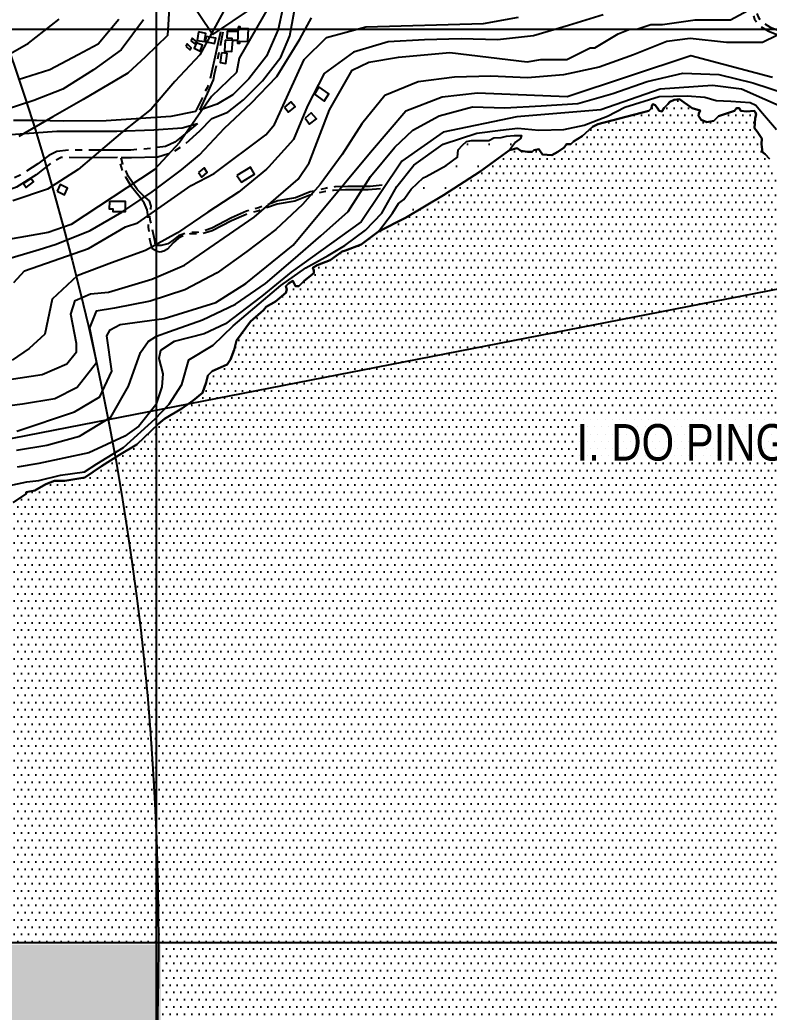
# Model space of a CAD drawing. Header units: millimetres. Extents: x 548366 to 1117317, y 7446967 to 14899125.
# Drawn here: x 557211 to 558031, y 7455339 to 7456425 of the extents above; entities that cross this region are included whole.
import ezdxf

# ---------------------------------------------------------------- set-up
doc = ezdxf.new("R2010")
doc.units = ezdxf.units.MM
doc.header["$MEASUREMENT"] = 0
doc.linetypes.add('ESTR-TERRA', pattern=[1, 0.7, -0.1, 0.1, -0.1])
for name, color, linetype in [('AUTO_ESTRADA', 224, 'Continuous'), ('CURVA_INTERMEDIÁRIA', 32, 'Continuous'), ('CURVA_MESTRA', 36, 'Continuous'), ('EDIFICAÇÃO', 7, 'Continuous'), ('HACHURA_OCEANO', 131, 'Continuous'), ('MALHA_TM', 8, 'Continuous'), ('OCEANO', 5, 'Continuous'), ('PRAIA', 7, 'Continuous'), ('RADIAIS', 222, 'Continuous'), ('RIO_PERMANENTE', 4, 'Continuous'), ('RUA_PAV_S_MEIO_FIO', 2, 'ESTR-TERRA'), ('TXT_HIDRO', 8, 'Continuous')]:
    doc.layers.add(name, color=color, linetype=linetype)
doc.styles.add('TXT_PRAIA', font='ARIALN.TTF', dxfattribs={"height": 30})
pattern_1 = [(0, (0, 0), (3.96875, 7.9375), [0, -7.9375])]

# ---------------------------------------------------------------- blocks, each defined once
blk = doc.blocks.new('escola')
for p, q in [((14, 28), (14, 78)), ((35.89, 68.04), (14, 78)), ((14, 51), (35.89, 68.04))]:
    blk.add_line(p, q)
blk.add_lwpolyline([(0, 0), (28, 0), (28, 28), (0, 28)], close=True)

msp = doc.modelspace()

# ---------------------------------------------------------------- hatches: boundary and pattern name
at = {"layer": 'HACHURA_OCEANO', "ltscale": 4}
h = msp.add_hatch(dxfattribs=at)
h.set_pattern_fill('DOTS', color=256, scale=5, style=0)
h.set_pattern_definition(pattern_1)
h.paths.add_polyline_path([(558189.9, 7456107.6), (558189.9, 7456115.2), (558230, 7456160.6), (558221, 7456168.6), (558222.9, 7456169.2), (558203.7, 7456191.1), (558205.5, 7456194), (558208.4, 7456194), (558215.9, 7456199.2), (558221.7, 7456201), (558235.6, 7456203.3), (558235.6, 7456205), (558235, 7456209.7), (558237.9, 7456211.4), (558240.8, 7456211.4), (558242.5, 7456206.2), (558242.5, 7456199.2), (558245.4, 7456195.2), (558255.9, 7456190.6), (558256.6, 7456190.8), (558267, 7456202.5), (558286.2, 7456203.7), (558351.5, 7456214.7), (558354, 7456208.4), (558354, 7456204.6), (558354, 7456200.8), (558357.8, 7456195.6), (558360.4, 7456191.8), (558365, 7456190), (558365, 7456415), (558198.8, 7456415), (558196.7, 7456409.7), (558175.2, 7456369.8), (558173.5, 7456364), (558174.1, 7456344.9), (558172.9, 7456342), (558172.5, 7456336.7), (558210, 7456315.6), (558206, 7456309.4), (558201.3, 7456317.2), (558172.3, 7456334.1), (558172.3, 7456329.8), (558172.9, 7456326.9), (558172.9, 7456318.8), (558171.7, 7456310.2), (558170.6, 7456306.1), (558170.6, 7456300.3), (558169.4, 7456297.4), (558170, 7456294.5), (558168.9, 7456289.3), (558163.6, 7456284.1), (558160.7, 7456280.7), (558160.2, 7456277.2), (558159.6, 7456267.3), (558153.8, 7456254.6), (558151.6, 7456246.5), (558155.6, 7456243.3), (558156.2, 7456239.7), (558162.6, 7456233.5), (558158.6, 7456229.6), (558152.9, 7456236.2), (558154.5, 7456237.8), (558154.3, 7456242.3), (558150.9, 7456245.1), (558148, 7456240.7), (558143, 7456240), (558137.2, 7456240), (558131.4, 7456238.9), (558123.9, 7456236.6), (558118.1, 7456233.7), (558103.6, 7456231.9), (558097.2, 7456232.5), (558092.6, 7456231.3), (558084.5, 7456226.7), (558074, 7456226.1), (558072.9, 7456227.9), (558075.8, 7456231.3), (558076.4, 7456236), (558071.1, 7456241.2), (558065.3, 7456243.5), (558053.2, 7456245.8), (558048, 7456249.3), (558044.5, 7456253.3), (558041, 7456255.6), (558038.1, 7456255.6), (558037, 7456256.2), (558033.5, 7456267.8), (558031.2, 7456273), (558026.5, 7456278.2), (558023.6, 7456280.5), (558022.5, 7456289.2), (558023.1, 7456295.6), (558017.8, 7456303.1), (558014.9, 7456306.6), (558015.5, 7456317.6), (558016.7, 7456321.6), (558016.1, 7456323.9), (558014.4, 7456325.7), (558006.3, 7456325.1), (557999.9, 7456325.7), (557998.1, 7456328.5), (557995.3, 7456328.5), (557992.9, 7456325.7), (557980.8, 7456321.6), (557975.6, 7456319.9), (557970.3, 7456314.7), (557962.8, 7456313.5), (557956.4, 7456315.8), (557953.5, 7456320.4), (557954.1, 7456322.8), (557955.3, 7456326.2), (557946.6, 7456328.5), (557932.7, 7456338.4), (557926.9, 7456337.8), (557922.3, 7456335.5), (557919.9, 7456333.2), (557915.9, 7456329.1), (557913.6, 7456325.1), (557910.7, 7456325.7), (557908.9, 7456328.5), (557906, 7456332), (557903.7, 7456333.2), (557902.6, 7456331.4), (557902, 7456328.5), (557899.1, 7456325.7), (557890.7, 7456323.5), (557865, 7456316.8), (557865, 7455915), (558365, 7455915), (558365, 7456116.9), (558362.8, 7456113), (558356.3, 7456104.1), (558353.8, 7456095.3), (558353.7, 7456078.7), (558349.2, 7456063), (558340.9, 7456045.8), (558338.3, 7456043.2), (558333.2, 7456038.2), (558329.3, 7456034.4), (558325.5, 7456030.6), (558316.5, 7456021.7), (558310.1, 7456015.4), (558299.8, 7456009.1), (558289.6, 7456004.1), (558267.8, 7455992.8), (558238.3, 7455994.2), (558203.8, 7456017.3), (558200, 7456033.8), (558198.8, 7456052.9), (558197.5, 7456065.6), (558196.3, 7456077), (558193.7, 7456085.9), (558193.7, 7456088.5)])
at = {"layer": 'HACHURA_OCEANO', "ltscale": 0.5}
h = msp.add_hatch(dxfattribs=at)
h.set_pattern_fill('DOTS', color=256, scale=5, style=0)
h.set_pattern_definition(pattern_1)
h.paths.add_polyline_path([(557865, 7456316.8), (557843.4, 7456311.2), (557837.7, 7456308.3), (557826.3, 7456297.9), (557816.8, 7456292.3), (557814, 7456289.4), (557809.3, 7456289.4), (557806.4, 7456285.6), (557799.8, 7456280.9), (557793.2, 7456277.1), (557782.7, 7456278.1), (557779, 7456283.7), (557773.3, 7456282.8), (557771.4, 7456280.9), (557766.6, 7456280.9), (557759.1, 7456281.9), (557755.3, 7456284.7), (557746.8, 7456282.8), (557714.6, 7456259.2), (557674.4, 7456233.2), (557632.8, 7456208.6), (557603.4, 7456193.5), (557584.5, 7456179.3), (557567.4, 7456172.7), (557563.6, 7456171.8), (557550.4, 7456162.3), (557536.2, 7456156.6), (557531.4, 7456153.8), (557532.4, 7456150.9), (557532.4, 7456148.1), (557522, 7456139.6), (557516.3, 7456133.9), (557512.5, 7456133.9), (557509.6, 7456139.6), (557504.9, 7456136.8), (557502.1, 7456133.9), (557503, 7456130.1), (557502.1, 7456126.3), (557490.7, 7456116.9), (557480.3, 7456111.2), (557477.4, 7456107.4), (557463.2, 7456095.1), (557448.1, 7456074.3), (557445.2, 7456063.9), (557441.4, 7456053.5), (557437.7, 7456047.8), (557421.2, 7456040.6), (557416.5, 7456035.9), (557414.6, 7456028.3), (557410.8, 7456017), (557400.4, 7456008.5), (557388.1, 7455999.9), (557369.1, 7455988.6), (557365, 7455985.1), (557365, 7455915), (557865, 7455915)])
h = msp.add_hatch(dxfattribs=at)
h.set_pattern_fill('DOTS', color=256, scale=5, style=0)
h.set_pattern_definition(pattern_1)
h.paths.add_polyline_path([(557365, 7455985.1), (557362.5, 7455982.9), (557338.8, 7455960.2), (557319.9, 7455948.9), (557300, 7455936.6), (557282, 7455924.3), (557260.2, 7455920.5), (557248.8, 7455920.5), (557239.4, 7455916.7), (557236.2, 7455915), (557365, 7455915)])
h = msp.add_hatch(dxfattribs=at)
h.set_pattern_fill('DOTS', color=256, scale=5, style=0)
h.set_pattern_definition(pattern_1)
h.paths.add_polyline_path([(557365, 7455915), (557236.2, 7455915), (557227.1, 7455910.1), (557217.6, 7455908.2), (557217.6, 7455906.3), (557203.4, 7455896.8), (557187.3, 7455889.3), (557177.8, 7455889.3), (557174, 7455889.3), (557173.1, 7455882.7), (557173.3, 7455857.5), (557173.3, 7455853.8), (557172.5, 7455847.2), (557168.1, 7455830.2), (557164.4, 7455814.8), (557162.2, 7455804.4), (557160, 7455800), (557152.6, 7455795.6), (557148.9, 7455791.2), (557144.5, 7455785.3), (557141.5, 7455785.3), (557134.9, 7455783.1), (557129, 7455780.1), (557126, 7455775), (557123.8, 7455770.5), (557120.1, 7455766.1), (557118.7, 7455759.5), (557114.2, 7455752.1), (557110.6, 7455749.9), (557105.4, 7455746.2), (557102.4, 7455741.8), (557098.8, 7455735.9), (557095.8, 7455733), (557093.6, 7455733), (557089.9, 7455732.2), (557086.2, 7455727.8), (557087, 7455718.9), (557083.3, 7455713.9), (557078.3, 7455712.1), (557068.1, 7455712), (557066.8, 7455711.5), (557066.8, 7455707.3), (557067.2, 7455700.2), (557067.3, 7455692.8), (557065.5, 7455686.5), (557062, 7455674.2), (557062.2, 7455669.4), (557062.2, 7455664.4), (557062, 7455662.3), (557061, 7455660.1), (557060.4, 7455657.7), (557060.4, 7455654.1), (557060.9, 7455650.6), (557061.2, 7455646.6), (557060.7, 7455641.9), (557056.8, 7455638.4), (557056.7, 7455634.2), (557055.9, 7455631.6), (557055.7, 7455627.8), (557055.7, 7455626.6), (557055.9, 7455623.3), (557056, 7455620), (557056.5, 7455613.9), (557056.7, 7455608.3), (557057.5, 7455603.4), (557058.8, 7455593.5), (557059.8, 7455587.7), (557062.2, 7455584.9), (557066.4, 7455581.2), (557071.5, 7455578.1), (557077, 7455574.4), (557080.1, 7455572.3), (557081, 7455570.4), (557081.7, 7455568), (557081.7, 7455564.1), (557081.2, 7455562.2), (557082.5, 7455561), (557084.4, 7455559.8), (557089, 7455555.8), (557091.6, 7455552.1), (557091.7, 7455546.8), (557091.1, 7455544.2), (557088.5, 7455542.1), (557085.8, 7455540.8), (557084.5, 7455540), (557084.3, 7455538.7), (557084.3, 7455538.1), (557086.2, 7455535.5), (557088, 7455532.9), (557087.6, 7455530.4), (557086.6, 7455530.4), (557085.1, 7455534.1), (557084.5, 7455534.9), (557083.8, 7455534.6), (557083.8, 7455533.6), (557084.1, 7455532.5), (557084.5, 7455531.2), (557085.3, 7455529.4), (557085, 7455526.7), (557083.5, 7455525), (557082.7, 7455524.2), (557082, 7455522.7), (557082, 7455520.6), (557080.4, 7455517.7), (557076.9, 7455514.3), (557075.5, 7455512.7), (557074.1, 7455512.9), (557073.5, 7455512.9), (557073, 7455512.6), (557072.8, 7455511.8), (557073.5, 7455510.6), (557075.3, 7455509.4), (557076.2, 7455507.4), (557076.1, 7455505.7), (557074.3, 7455504.4), (557073.8, 7455502.9), (557075.1, 7455502), (557076.4, 7455498.1), (557075.9, 7455495.4), (557073.7, 7455493.7), (557071.1, 7455492.9), (557068.8, 7455492.4), (557067.9, 7455496.5), (557069, 7455498.4), (557069, 7455500.8), (557068.2, 7455501.5), (557067, 7455501.5), (557066.4, 7455501), (557066.4, 7455499.1), (557066.1, 7455496), (557066.2, 7455493.7), (557067, 7455492.1), (557067.9, 7455491), (557067.9, 7455489.4), (557067.7, 7455487.8), (557067, 7455486.8), (557066.8, 7455485.8), (557066.8, 7455482.6), (557068.3, 7455479.1), (557069.2, 7455476.8), (557069.1, 7455474.2), (557063.5, 7455464.9), (557061.8, 7455463.8), (557054.8, 7455461.4), (557031.4, 7455454.8), (557026.8, 7455454.8), (557024.7, 7455460.9), (557019.1, 7455462.5), (557018.6, 7455465), (557021.6, 7455468.6), (557024.7, 7455470.1), (557024.7, 7455471.1), (557023.7, 7455473.7), (557021.6, 7455479.8), (557016, 7455482.9), (557007.9, 7455482.9), (556991.5, 7455479.8), (556984.4, 7455473.7), (556980.8, 7455470.1), (556975.7, 7455470.6), (556970.1, 7455468.6), (556969.5, 7455466), (556967, 7455463), (556963.4, 7455459.4), (556959.8, 7455457.4), (556957.3, 7455455.8), (556956.8, 7455453.8), (556957.8, 7455450.7), (556958.8, 7455448.2), (556957.3, 7455442.6), (556955.2, 7455439.5), (556950.6, 7455437), (556948.1, 7455432.9), (556947.6, 7455421.1), (556945.8, 7455412.7), (557365, 7455412.7)])
h = msp.add_hatch(dxfattribs=at)
h.set_pattern_fill('DOTS', color=256, scale=5, style=0)
h.set_pattern_definition(pattern_1)
h.paths.add_polyline_path([(557865, 7455915), (557365, 7455915), (557365, 7455412.7), (557865, 7455412.7)])
h = msp.add_hatch(dxfattribs=at)
h.set_pattern_fill('DOTS', color=256, scale=5, style=0)
h.set_pattern_definition(pattern_1)
h.paths.add_polyline_path([(558365, 7455915), (557865, 7455915), (557865, 7455412.7), (558365, 7455412.7)])
h = msp.add_hatch(dxfattribs=at)
h.set_pattern_fill('DOTS', color=256, scale=5, style=0)
h.set_pattern_definition(pattern_1)
h.paths.add_polyline_path([(556865, 7455138.9), (556864.8, 7455139), (556864.6, 7455140.1), (556863.8, 7455140.9), (556862.8, 7455141.9), (556861.2, 7455141.5), (556859.9, 7455140.9), (556859.8, 7455139.8), (556861.7, 7455139), (556861.9, 7455137.7), (556860.2, 7455135.6), (556857.8, 7455133.2), (556855.7, 7455132.5), (556854.4, 7455133.3), (556854, 7455134.6), (556854.6, 7455136.1), (556855.6, 7455136.9), (556856.2, 7455138.3), (556856.2, 7455139.9), (556856.1, 7455141), (556854.8, 7455141.5), (556849.8, 7455141.5), (556846.1, 7455141), (556837.1, 7455139.6), (556826.9, 7455135.7), (556824.3, 7455133.8), (556822.5, 7455132.7), (556822.4, 7455131.2), (556823.1, 7455130.6), (556824, 7455130.1), (556825.4, 7455129.1), (556825.7, 7455127.8), (556824.9, 7455126.2), (556823.3, 7455123.3), (556821.2, 7455121.7), (556818.4, 7455122), (556815.4, 7455122.5), (556813.9, 7455123.6), (556813.3, 7455125.7), (556812, 7455127.3), (556810.2, 7455128.6), (556805.2, 7455128.7), (556797, 7455125.8), (556792.2, 7455121.5), (556790.7, 7455118.1), (556790.6, 7455115.9), (556791.4, 7455114.1), (556793.5, 7455113.7), (556793.3, 7455111.5), (556791.7, 7455110.6), (556789.9, 7455108.3), (556789.9, 7455107), (556791.2, 7455106.4), (556791.9, 7455105), (556791.9, 7455103.5), (556789.9, 7455101.9), (556786.7, 7455099.8), (556785.7, 7455098.3), (556784.6, 7455098.2), (556782.5, 7455098.2), (556779.3, 7455098.7), (556778.6, 7455099.2), (556776.1, 7455099.5), (556773.6, 7455100.3), (556771.1, 7455101.2), (556768.6, 7455100.8), (556765.3, 7455100), (556760.4, 7455099.3), (556754.5, 7455098.1), (556749.5, 7455093.1), (556742.2, 7455083.3), (556741.2, 7455081.1), (556750.3, 7455081), (556750.3, 7455078.4), (556748.1, 7455078.4), (556748.1, 7455059.7), (556741, 7455059.7), (556743.4, 7455056), (556747.8, 7455051), (556756.9, 7455044.7), (556763.7, 7455043.1), (556769.5, 7455040.9), (556775.2, 7455037.9), (556783.4, 7455037.1), (556798.5, 7455038.5), (556806.2, 7455038.2), (556813.3, 7455037.9), (556819, 7455035.2), (556826.4, 7455030.8), (556828.6, 7455028.1), (556828.6, 7455026.4), (556827.6, 7455023.5), (556829.6, 7455020), (556835.3, 7455011.8), (556837.8, 7455010.7), (556841.3, 7455011.5), (556845.7, 7455012.1), (556846.8, 7455011.3), (556847.9, 7455008.8), (556847.4, 7455005.3), (556849.4, 7455001.5), (556854.6, 7454998.2), (556863.5, 7454995), (556865, 7454993.3)])
h.paths.add_polyline_path([(557365, 7455412.7), (556954.4, 7455412.7), (556954.4, 7455411.2), (556953.7, 7455404.6), (556952.5, 7455396.7), (556950.5, 7455387.4), (556949.8, 7455378.9), (556949.7, 7455368), (556948.1, 7455354.7), (556946.6, 7455347.4), (556945.3, 7455344.2), (556945, 7455337.4), (556944.8, 7455326.8), (556941.9, 7455305.8), (556940.9, 7455296.6), (556940.4, 7455282.7), (556938.5, 7455265), (556936.9, 7455253.1), (556936.5, 7455246.3), (556936.6, 7455239.1), (556940.3, 7455224.7), (556943, 7455221), (556947.6, 7455214.6), (556953.7, 7455209.4), (556957.2, 7455208), (556958.6, 7455204.5), (556960, 7455200.8), (556960.5, 7455194.6), (556960.9, 7455192.7), (556962, 7455191.5), (556962.6, 7455190.1), (556962.5, 7455188.7), (556961.5, 7455187.5), (556959.8, 7455185.3), (556956.7, 7455177.1), (556950, 7455168.2), (556942.6, 7455159.1), (556929.2, 7455149.8), (556920.9, 7455144.2), (556913.4, 7455139.8), (556907.6, 7455137.5), (556903.2, 7455136.6), (556898.7, 7455136), (556891, 7455134.8), (556881.8, 7455135.7), (556874.3, 7455137), (556869.3, 7455139), (556867.3, 7455139.4), (556866, 7455138.5), (556865, 7455138.9), (556865, 7454993.3), (556866, 7454992.1), (556865.8, 7454989.4), (556866.1, 7454985.6), (556866.5, 7454981.1), (556867.6, 7454978.6), (556871.1, 7454977.9), (556873.8, 7454976.2), (556873.7, 7454974.7), (556872.8, 7454973.8), (556871.9, 7454973.3), (556871, 7454973.8), (556870, 7454973.8), (556869, 7454972.7), (556869.8, 7454971.7), (556871, 7454970.5), (556870.7, 7454969.3), (556869.8, 7454968.2), (556869.8, 7454967.1), (556870.8, 7454966.8), (556871.9, 7454966.8), (556873.4, 7454969.3), (556875, 7454971.5), (556877.8, 7454971.7), (556879.3, 7454971.1), (556880.1, 7454970.4), (556881.1, 7454969), (556885.3, 7454967.5), (556891.6, 7454964.7), (556899.5, 7454960.2), (556908, 7454956.4), (556914.2, 7454953.8), (556916.5, 7454953.5), (556918.3, 7454955.2), (556920.1, 7454955.2), (556923.2, 7454954.3), (556925.8, 7454952.8), (556930.3, 7454949.9), (556936.7, 7454946.7), (556945.8, 7454943.3), (556953.4, 7454940.8), (556956.6, 7454940.6), (556958.9, 7454939.3), (556966.5, 7454936.8), (556971.9, 7454937), (556978.6, 7454936.8), (556985.1, 7454934.4), (556990.3, 7454932.1), (556995.4, 7454931.5), (556999.4, 7454931.5), (557004.3, 7454930.3), (557007.6, 7454929.4), (557010, 7454927.6), (557010, 7454926.2), (557010.2, 7454925.2), (557013.2, 7454923.3), (557017.9, 7454920.5), (557020.8, 7454917.7), (557022.3, 7454915.6), (557022.3, 7454913.2), (557021.4, 7454911.2), (557021.2, 7454910.2), (557021.3, 7454910), (557365, 7454910)])
h = msp.add_hatch(dxfattribs=at)
h.set_pattern_fill('DOTS', color=256, scale=5, style=0)
h.set_pattern_definition(pattern_1)
h.paths.add_polyline_path([(557865, 7455412.7), (557365, 7455412.7), (557365, 7454910), (557865, 7454910)])
h = msp.add_hatch(dxfattribs=at)
h.set_pattern_fill('DOTS', color=256, scale=5, style=0)
h.set_pattern_definition(pattern_1)
h.paths.add_polyline_path([(558365, 7455412.7), (557865, 7455412.7), (557865, 7454910), (558365, 7454910)])
at = {"layer": 'PRAIA', "ltscale": 0.5}
h = msp.add_hatch(dxfattribs=at)
h.set_pattern_fill('DOTS', color=40, scale=15, style=0)
h.set_pattern_definition([(0, (0, 0), (11.90625, 23.8125), [0, -23.8125])])
h.paths.add_polyline_path([(557714.6, 7456259.2), (557746.8, 7456282.8), (557753.3, 7456291.4), (557758.6, 7456295.4), (557759.9, 7456298.7), (557752, 7456298.7), (557743.4, 7456298), (557737.5, 7456296.7), (557729.5, 7456296.1), (557724.2, 7456293.4), (557705.1, 7456293.4), (557699.8, 7456292.1), (557695.2, 7456288.1), (557690.5, 7456282.9), (557689.9, 7456274.9), (557677.3, 7456265.7), (557662.8, 7456257.8), (557655.5, 7456253.8), (557652.2, 7456252.5), (557646.2, 7456246.6), (557639, 7456240), (557631, 7456228.7), (557625.1, 7456224.1), (557618.5, 7456213.5), (557603.4, 7456193.5), (557632.8, 7456208.6), (557674.4, 7456233.2)])

# ---------------------------------------------------------------- linework, layer by layer
at = {"layer": 'AUTO_ESTRADA', "ltscale": 2.5, "flags": 128}
for points in [[(556977.9, 7456737.7), (557037.9, 7456732.1), (557094.8, 7456720.2), (557141.5, 7456708.3), (557195.7, 7456690.8), (557259, 7456661.5), (557360.8, 7456612.9), (557445.3, 7456565.3), (557459.9, 7456551.6), (557485.6, 7456519.5), (557491.9, 7456505.9), (557497.2, 7456486.3), (557499.1, 7456463.3), (557498.2, 7456436.8), (557493.6, 7456414.8), (557480.7, 7456385.5), (557461.5, 7456360.7), (557444, 7456343.3), (557426.6, 7456333.2), (557407.7, 7456326.4)], [(557420.8, 7456317.4), (557438.3, 7456324.1), (557455.5, 7456337.7), (557476.5, 7456358.6), (557496.3, 7456384.5), (557506.2, 7456408), (557511.1, 7456433.9), (557512.3, 7456468.4), (557508.6, 7456500.4), (557499.7, 7456520), (557485.9, 7456542.9), (557464.8, 7456564.9), (557459.3, 7456569.3)], [(557403.2, 7456324.9), (557403.2, 7456324.9), (557376.1, 7456319.5), (557305.2, 7456314.7), (557259, 7456314.6), (557229, 7456315.1), (557203.9, 7456315.1)], [(557200.8, 7456299.9), (557251.4, 7456303.6), (557316.9, 7456303.6), (557357.6, 7456304.9), (557388.5, 7456307.3), (557405.2, 7456312)]]:
    msp.add_lwpolyline(points, dxfattribs=at)
at = {"layer": 'CURVA_INTERMEDIÁRIA'}
for points, elevation in [([(557375.3, 7456456.6), (557372.3, 7456408.2), (557348.3, 7456384.7), (557329, 7456367.1), (557280.2, 7456338.2), (557246.9, 7456319), (557209.8, 7456297.6)], 120), ([(557186.8, 7456029.6), (557235.1, 7456036.9), (557262.2, 7456048.8), (557272.9, 7456061.7), (557272.9, 7456070.9), (557266.6, 7456103.2), (557271.2, 7456118), (557288.3, 7456125.5), (557307.9, 7456127.2), (557355.2, 7456141.5), (557391.1, 7456156.6), (557467.2, 7456209.2), (557515.5, 7456250.9), (557527.4, 7456268.9), (557549.7, 7456326.7), (557574.4, 7456370.3), (557592.8, 7456379), (557625.2, 7456384.4), (557681.5, 7456389.5), (557765.9, 7456379.3), (557781.2, 7456381.8), (557809.4, 7456381.8), (557835, 7456394.6), (557840.1, 7456394.6), (557865.7, 7456410), (557878.5, 7456415.1), (557886.1, 7456415.1), (557901.5, 7456420.2), (557914.3, 7456420.2), (557950.1, 7456425.3), (557988.5, 7456425.3), (558021.7, 7456443.2)], 60), ([(557442.1, 7456450.3), (557407.7, 7456387), (557380.5, 7456357.9), (557354.7, 7456327.5), (557323.2, 7456302.9), (557291.7, 7456276.1), (557274.8, 7456261.4), (557241, 7456240.1), (557203.3, 7456227.1)], 110), ([(557191.3, 7456161.7), (557231.8, 7456173.9), (557250.4, 7456179.6), (557287.8, 7456194.8), (557322.4, 7456214.7), (557355.5, 7456237.2), (557387.6, 7456261), (557407.5, 7456277.5), (557434.9, 7456306.6), (557463.9, 7456334.1), (557491.9, 7456363.5), (557517.4, 7456404.1), (557529.9, 7456427.7)], 90), ([(557346, 7456425.5), (557321.8, 7456392.6), (557291.5, 7456370.8), (557258, 7456349.4), (557226.2, 7456337.1), (557191.6, 7456325.7)], 130), ([(557849.3, 7456430.9), (557811.3, 7456419.1), (557772.9, 7456408), (557733.7, 7456403.4), (557693.7, 7456404.6), (557653.8, 7456403.4), (557613.8, 7456401.2), (557575.9, 7456390), (557544, 7456366.6), (557525.7, 7456331.3), (557510.2, 7456294.4), (557483.1, 7456263.9), (557480.9, 7456262), (557450, 7456236.6), (557416.5, 7456214.7), (557383.4, 7456192.3), (557348.5, 7456172.8), (557311, 7456159.2), (557273.7, 7456145), (557246, 7456119.4), (557238.2, 7456081.2), (557220.9, 7456065.6), (557202.3, 7456052.6)], 70), ([(557204.3, 7456137.8), (557215.8, 7456150.6), (557285.8, 7456175.1), (557326.5, 7456198.6), (557339.8, 7456202.9), (557398.3, 7456243.9), (557423.5, 7456257), (557480.1, 7456299.4), (557489.5, 7456310.7), (557522.1, 7456381.9), (557546.5, 7456405.9), (557589.4, 7456417.6), (557718.2, 7456421.3), (557756.6, 7456428.3)], 80), ([(557319, 7456425.8), (557296.4, 7456398.7), (557274.8, 7456386.9), (557243.6, 7456370.5), (557208.9, 7456359.7)], 140), ([(557207.4, 7455974.8), (557270.7, 7455996), (557298.4, 7456012.5), (557311.5, 7456040.7), (557305.9, 7456079.4), (557309.8, 7456085.9), (557320.7, 7456091.6), (557368.9, 7456098.2), (557425.2, 7456116), (557458, 7456136.7), (557509.9, 7456178.5), (557594.7, 7456280.4), (557633.3, 7456325.6), (557673, 7456341), (557711.6, 7456345.5), (557809.8, 7456341.6), (557945.3, 7456386.2), (558034.7, 7456362.6)], 40), ([(557207.3, 7455954), (557240.4, 7455959.5), (557276.2, 7455969.4), (557310.3, 7455990.1), (557329.9, 7456024.1), (557342.8, 7456061.1), (557351.3, 7456073.2), (557360.2, 7456078.9), (557374.6, 7456084.1), (557410.8, 7456096.8), (557446.7, 7456114.1), (557479.5, 7456136.8), (557510.1, 7456162.5), (557540.4, 7456188.7), (557570, 7456215.5), (557594.7, 7456253.9), (557621.1, 7456285.9), (557641, 7456304.7), (557669.7, 7456320.1), (557706.1, 7456330), (557741.6, 7456328.9), (557781.5, 7456331.3), (557821.4, 7456333.8), (557859.7, 7456344.9), (557897.6, 7456357.7), (557936.4, 7456367.1), (557975.8, 7456365.6), (558013.2, 7456356.3), (558051.1, 7456344.1)], 30), ([(558051.9, 7456326.8), (558000.6, 7456349.6), (557969, 7456353.6), (557911.8, 7456349.6), (557846.8, 7456326.9), (557754.8, 7456319), (557674.1, 7456302.4), (557628.9, 7456270.5), (557584.4, 7456204), (557507.7, 7456149.2), (557475.6, 7456122.8), (557435.9, 7456092.4), (557412.6, 7456081.5), (557379.7, 7456073.1), (557364.7, 7456063.2), (557363.1, 7456054.4), (557367.2, 7456037.8), (557366.3, 7456023.5), (557359.6, 7456003.9), (557341.1, 7455980.4), (557325.8, 7455969.6), (557286.2, 7455951.1), (557231.4, 7455939.6), (557207.8, 7455935.4)], 20), ([(557189.8, 7455913.2), (557218.3, 7455919.4), (557231.4, 7455920.9), (557255.3, 7455926.7), (557281.4, 7455930.3), (557295.2, 7455939), (557324.2, 7455957.1), (557359, 7455988.3), (557374.3, 7456004.5), (557388.1, 7456025.9), (557395.8, 7456053), (557422.5, 7456069.1), (557444.3, 7456090.1), (557496.5, 7456134.3), (557523.9, 7456153.7), (557548.3, 7456167.4), (557566.4, 7456178.2), (557589.1, 7456194.9), (557607, 7456213.7), (557623.3, 7456242.9), (557642.1, 7456266.1), (557674.1, 7456289.2), (557710.9, 7456301.4), (557737, 7456304.7), (557755.7, 7456306.9), (557778.9, 7456304.7), (557806.1, 7456305.3), (557828.5, 7456310.2), (557854, 7456319.8), (557872.9, 7456329.9), (557910.6, 7456341.5), (557941.1, 7456342.2), (557960.6, 7456340.8), (557973, 7456337.1), (557988.9, 7456336.4), (558010, 7456335), (558016.5, 7456332.1), (558021.6, 7456325.6), (558039, 7456305.3)], 10)]:
    msp.add_lwpolyline(points, dxfattribs=dict(at, elevation=elevation))
at = {"layer": 'CURVA_MESTRA'}
for points, elevation in [([(557482.7, 7456438.4), (557451, 7456383.5), (557447.8, 7456367.6), (557420.4, 7456341.6), (557385.4, 7456291.2), (557357.7, 7456261.3), (557267, 7456201.4), (557241.7, 7456192.4), (557177.4, 7456181)], 100), ([(557198.1, 7456387.1), (557220.3, 7456399.7), (557253.8, 7456426)], 150), ([(558055.7, 7456416.3), (558023.6, 7456400.6), (557984.2, 7456400.4), (557944.4, 7456405), (557919.1, 7456401.8), (557882.3, 7456387.1), (557844.8, 7456373.5), (557805.8, 7456365.2), (557766.4, 7456361.8), (557726.4, 7456363.7), (557686.5, 7456362.7), (557646.9, 7456357.5), (557610.4, 7456342.5), (557585.2, 7456311.6), (557563.7, 7456277.9), (557539.5, 7456244.9), (557520, 7456223.3), (557490.9, 7456195.9), (557459.1, 7456171.6), (557426.6, 7456148.3), (557391.4, 7456129.7), (557353.4, 7456117.2), (557314.3, 7456109.7), (557294.3, 7456106.5), (557287, 7456088.2), (557294.8, 7456049.6), (557273.7, 7456022.8), (557249.2, 7456010.2), (557213.8, 7456004.5), (557181.8, 7456000.4)], 50)]:
    msp.add_lwpolyline(points, dxfattribs=dict(at, elevation=elevation))
at = {"layer": 'EDIFICAÇÃO', "ltscale": 4}
for points in [[(557406.5, 7456412.1), (557404.9, 7456402.9), (557413, 7456401.6), (557414.4, 7456410.3)], [(557449.6, 7456417.6), (557449.1, 7456400), (557451.5, 7456400), (557451.7, 7456402.1), (557460.5, 7456401.7), (557461.2, 7456415.7), (557452, 7456415.5), (557452, 7456417.9)], [(557392.3, 7456396.7), (557396.7, 7456392.6), (557398.4, 7456394.9), (557394, 7456399)], [(557397.8, 7456402.5), (557402.4, 7456399.1), (557404.1, 7456401.7), (557399.3, 7456405.2)], [(557404, 7456400.1), (557401.5, 7456394.2), (557408.3, 7456391.2), (557410.7, 7456397.8), (557404, 7456400.1)], [(557414.8, 7456407.3), (557413.7, 7456401.6), (557424, 7456399.3), (557425.3, 7456405.5)], [(557435.6, 7456403.1), (557434.7, 7456391), (557443, 7456390.7), (557443.9, 7456402.8)], [(557431.6, 7456389.1), (557430.2, 7456378.6), (557436.3, 7456377.6), (557437.7, 7456388.4)]]:
    msp.add_lwpolyline(points, close=True, dxfattribs=at)
msp.add_lwpolyline([(557449.5, 7456412.6), (557437.7, 7456412.8), (557437.3, 7456405.8), (557443, 7456405.5), (557443, 7456403.3), (557449.2, 7456403.2)], dxfattribs=at)
at = {"layer": 'EDIFICAÇÃO'}
for points in [[(557533.4, 7456344.1), (557543.8, 7456336.5), (557549.1, 7456344.5), (557538.1, 7456352.1)], [(557500.5, 7456329.6), (557505, 7456324.1), (557512, 7456330.1), (557507.5, 7456335.6)], [(557523, 7456317.6), (557528, 7456311.1), (557535.5, 7456317.1), (557529.5, 7456323.6)], [(557406.5, 7456258.2), (557410, 7456253.2), (557416, 7456258.2), (557412.5, 7456263.2)], [(557448.3, 7456255.1), (557453.3, 7456247.8), (557467.6, 7456256.3), (557463.3, 7456264)], [(557214.7, 7456246), (557217.6, 7456241.9), (557225.6, 7456247.9), (557222.7, 7456251.5)], [(557251.7, 7456237.7), (557259.5, 7456233.6), (557263.1, 7456240.9), (557255.1, 7456245)], [(557309.3, 7456226.7), (557325.9, 7456226.7), (557325.9, 7456215.1), (557312.8, 7456215.1), (557312.8, 7456218.2), (557308.9, 7456218.2)]]:
    msp.add_lwpolyline(points, close=True, dxfattribs=at)
at = {"layer": 'MALHA_TM'}
for points in [[(557360, 7460415), (557360, 7450410)], [(549360, 7456415), (559365, 7456415)], [(549360, 7455415), (559365, 7455415)]]:
    msp.add_lwpolyline(points, dxfattribs=at)
at = {"layer": 'OCEANO', "ltscale": 2.5}
msp.add_lwpolyline([(557203.4, 7455896.8), (557217.6, 7455906.3), (557217.6, 7455908.2), (557227.1, 7455910.1), (557239.4, 7455916.7), (557248.8, 7455920.5), (557260.2, 7455920.5), (557282, 7455924.3), (557300, 7455936.6), (557319.9, 7455948.9), (557338.8, 7455960.2), (557362.5, 7455982.9), (557369.1, 7455988.6), (557388.1, 7455999.9), (557400.4, 7456008.5), (557410.8, 7456017), (557414.6, 7456028.3), (557416.5, 7456035.9), (557421.2, 7456040.6), (557437.7, 7456047.8), (557441.4, 7456053.5), (557445.2, 7456063.9), (557448.1, 7456074.3), (557463.2, 7456095.1), (557477.4, 7456107.4), (557480.3, 7456111.2), (557490.7, 7456116.9), (557502.1, 7456126.3), (557503, 7456130.1), (557502.1, 7456133.9), (557504.9, 7456136.8), (557509.6, 7456139.6), (557512.5, 7456133.9), (557516.3, 7456133.9), (557522, 7456139.6), (557532.4, 7456148.1), (557532.4, 7456150.9), (557531.4, 7456153.8), (557536.2, 7456156.6), (557550.4, 7456162.3), (557563.6, 7456171.8), (557567.4, 7456172.7), (557584.5, 7456179.3), (557603.4, 7456193.5), (557632.8, 7456208.6), (557674.4, 7456233.2), (557714.6, 7456259.2), (557746.8, 7456282.8), (557755.3, 7456284.7), (557759.1, 7456281.9), (557766.6, 7456280.9), (557771.4, 7456280.9), (557773.3, 7456282.8), (557779, 7456283.7), (557782.7, 7456278.1), (557793.2, 7456277.1), (557799.8, 7456280.9), (557806.4, 7456285.6), (557809.3, 7456289.4), (557814, 7456289.4), (557816.8, 7456292.3), (557826.3, 7456297.9), (557837.7, 7456308.3), (557843.4, 7456311.2), (557890.7, 7456323.5), (557899.1, 7456325.7), (557902, 7456328.5), (557902.6, 7456331.4), (557903.7, 7456333.2), (557906, 7456332), (557908.9, 7456328.5), (557910.7, 7456325.7), (557913.6, 7456325.1), (557915.9, 7456329.1), (557919.9, 7456333.2), (557922.3, 7456335.5), (557926.9, 7456337.8), (557932.7, 7456338.4), (557946.6, 7456328.5), (557955.3, 7456326.2), (557954.1, 7456322.8), (557953.5, 7456320.4), (557956.4, 7456315.8), (557962.8, 7456313.5), (557970.3, 7456314.7), (557975.6, 7456319.9), (557980.8, 7456321.6), (557992.9, 7456325.7), (557995.3, 7456328.5), (557998.1, 7456328.5), (557999.9, 7456325.7), (558006.3, 7456325.1), (558014.4, 7456325.7), (558016.1, 7456323.9), (558016.7, 7456321.6), (558015.5, 7456317.6), (558014.9, 7456306.6), (558017.8, 7456303.1), (558023.1, 7456295.6), (558022.5, 7456289.2), (558023.6, 7456280.5), (558026.5, 7456278.2), (558031.2, 7456273)], dxfattribs=at)
at = {"layer": 'PRAIA'}
msp.add_lwpolyline([(557603.4, 7456193.5), (557618.5, 7456213.5), (557625.1, 7456224.1), (557631, 7456228.7), (557639, 7456240), (557646.2, 7456246.6), (557652.2, 7456252.5), (557655.5, 7456253.8), (557662.8, 7456257.8), (557677.3, 7456265.7), (557689.9, 7456274.9), (557690.5, 7456282.9), (557695.2, 7456288.1), (557699.8, 7456292.1), (557705.1, 7456293.4), (557724.2, 7456293.4), (557729.5, 7456296.1), (557737.5, 7456296.7), (557743.4, 7456298), (557752, 7456298.7), (557759.9, 7456298.7), (557758.6, 7456295.4), (557753.3, 7456291.4), (557746.8, 7456282.8)], dxfattribs=at)
at = {"layer": 'RADIAIS', "linetype": 'Continuous', "ltscale": 2.5}
msp.add_lwpolyline([(559269.4, 7456370.1), (549458.1, 7454455.4)], dxfattribs=at)
for radius in [4998.2, 3998.6, 2998.9]:
    msp.add_circle((554363.7, 7455412.7), radius, dxfattribs=at)
for p in [(557797.7, 7456082.9), (557307.1, 7455987.2)]:
    msp.add_point(p, dxfattribs=at)
at = {"layer": 'RIO_PERMANENTE'}
msp.add_lwpolyline([(558031.2, 7456273), (558026.5, 7456278.2), (558023.6, 7456280.5), (558022.5, 7456289.2), (558023.1, 7456295.6), (558017.8, 7456303.1), (558014.9, 7456306.6), (558015.5, 7456317.6), (558016.7, 7456321.6), (558016.1, 7456323.9), (558014.4, 7456325.7), (558006.3, 7456325.1), (557999.9, 7456325.7), (557998.1, 7456328.5), (557995.3, 7456328.5), (557992.9, 7456325.7), (557980.8, 7456321.6), (557975.6, 7456319.9), (557970.3, 7456314.7), (557962.8, 7456313.5), (557956.4, 7456315.8), (557953.5, 7456320.4), (557954.1, 7456322.8), (557955.3, 7456326.2), (557946.6, 7456328.5), (557932.7, 7456338.4), (557926.9, 7456337.8), (557922.3, 7456335.5), (557919.9, 7456333.2), (557915.9, 7456329.1), (557913.6, 7456325.1), (557910.7, 7456325.7), (557908.9, 7456328.5), (557906, 7456332), (557903.7, 7456333.2), (557902.6, 7456331.4), (557902, 7456328.5), (557899.1, 7456325.7), (557890.7, 7456323.5), (557843.4, 7456311.2), (557837.7, 7456308.3), (557826.3, 7456297.9), (557816.8, 7456292.3), (557814, 7456289.4), (557809.3, 7456289.4), (557806.4, 7456285.6), (557799.8, 7456280.9), (557793.2, 7456277.1), (557782.7, 7456278.1), (557779, 7456283.7), (557773.3, 7456282.8), (557771.4, 7456280.9), (557766.6, 7456280.9), (557759.1, 7456281.9), (557755.3, 7456284.7), (557746.8, 7456282.8), (557714.6, 7456259.2), (557674.4, 7456233.2), (557632.8, 7456208.6), (557603.4, 7456193.5), (557584.5, 7456179.3), (557567.4, 7456172.7), (557563.6, 7456171.8), (557550.4, 7456162.3), (557536.2, 7456156.6), (557531.4, 7456153.8), (557532.4, 7456150.9), (557532.4, 7456148.1), (557522, 7456139.6), (557516.3, 7456133.9), (557512.5, 7456133.9), (557509.6, 7456139.6), (557504.9, 7456136.8), (557502.1, 7456133.9), (557503, 7456130.1), (557502.1, 7456126.3), (557490.7, 7456116.9), (557480.3, 7456111.2), (557477.4, 7456107.4), (557463.2, 7456095.1), (557448.1, 7456074.3), (557445.2, 7456063.9), (557441.4, 7456053.5), (557437.7, 7456047.8), (557421.2, 7456040.6), (557416.5, 7456035.9), (557414.6, 7456028.3), (557410.8, 7456017), (557400.4, 7456008.5), (557388.1, 7455999.9), (557369.1, 7455988.6), (557362.5, 7455982.9), (557338.8, 7455960.2), (557319.9, 7455948.9), (557300, 7455936.6), (557282, 7455924.3), (557260.2, 7455920.5), (557248.8, 7455920.5), (557239.4, 7455916.7), (557227.1, 7455910.1), (557217.6, 7455908.2), (557217.6, 7455906.3), (557203.4, 7455896.8)], dxfattribs=at)
at = {"layer": 'RUA_PAV_S_MEIO_FIO', "ltscale": 75, "flags": 128}
for points in [[(558480.1, 7457118.3), (558461.8, 7457120.2), (558457, 7457119.3), (558437.8, 7457103.9), (558409.9, 7457088.5), (558392.5, 7457078.9), (558382.9, 7457072.2), (558362.7, 7457069.3), (558345.4, 7457065.5), (558325.2, 7457054.9), (558297.3, 7457042.4), (558277.1, 7457032.8), (558253.1, 7457025.1), (558241.5, 7457024.1), (558230.9, 7457023.2), (558225.2, 7457019.3), (558219.4, 7457010.7), (558207.9, 7457002), (558190.7, 7456990.3), (558190.7, 7456988.4), (558184.1, 7456980.8), (558171.4, 7456968.1), (558159.8, 7456958.8), (558145.8, 7456950.7), (558131.7, 7456947.7), (558123.6, 7456946.6), (558118, 7456951), (558109, 7456955.6), (558099.3, 7456958.2), (558086.1, 7456955.5), (558075.4, 7456949.3), (558063, 7456936), (558033.8, 7456914.6), (557991.3, 7456890.4), (557962.1, 7456873.9), (557948.9, 7456870.2), (557943.4, 7456865.6), (557907.5, 7456845.3), (557874.7, 7456828.9), (557860.4, 7456822.2), (557844.2, 7456811.8), (557812.9, 7456792), (557780.2, 7456772.7), (557768.1, 7456765.7), (557750.1, 7456763.7), (557718.3, 7456761.7), (557696.6, 7456758.9), (557679.7, 7456753.3), (557659.9, 7456743.8), (557644.7, 7456734.4), (557615.9, 7456713.3), (557585, 7456692.1), (557545.5, 7456668.8), (557560.3, 7456669.7), (557575.1, 7456670.9), (557587.5, 7456672.7), (557597, 7456676.2), (557604.1, 7456680.4), (557613, 7456684.5), (557623.6, 7456686.3), (557635.4, 7456686.3), (557650.2, 7456685.1), (557660.3, 7456683.9), (557675, 7456681), (557685.1, 7456678.6), (557694, 7456675.7), (557700.5, 7456670.9), (557709.3, 7456657.9), (557713.5, 7456649.7), (557720.6, 7456639), (557726.5, 7456633.1), (557731.8, 7456630.2), (557747.2, 7456629), (557759.6, 7456630.2), (557769.6, 7456629.6), (557778.5, 7456627.8), (557787.4, 7456621.3), (557795.1, 7456610.1), (557801, 7456589.4), (557804.5, 7456579.4), (557811.6, 7456572.3), (557819.3, 7456570), (557829.9, 7456570), (557853, 7456572.3), (557882, 7456575.9), (557903.3, 7456577), (557923.6, 7456578), (557939.5, 7456575.6), (557949, 7456569.1), (557951.4, 7456560.8), (557949.6, 7456549.6), (557945.4, 7456542.5), (557931.8, 7456537.2), (557914.7, 7456532.5), (557890.5, 7456529.5), (557876.9, 7456526.6), (557864.4, 7456523.6), (557855.6, 7456518.9), (557853.8, 7456514.2), (557856.2, 7456509.5), (557866.8, 7456501.2), (557889.9, 7456491.8), (557899.9, 7456487), (557902.3, 7456481.1), (557906.4, 7456477), (557915.9, 7456477), (557922.4, 7456480.5), (557930.1, 7456480.5), (557935.4, 7456478.2), (557946.6, 7456476.4), (557962, 7456471.7), (557982.7, 7456466.4), (557991, 7456460.5), (557998.1, 7456450.4), (558004, 7456445.1), (558011.1, 7456442.2), (558015.8, 7456437.4), (558018.8, 7456428.6), (558023, 7456422.9), (558031.9, 7456417.5), (558039.6, 7456414.6), (558050.2, 7456412.2), (558062.7, 7456406.3), (558068.6, 7456402.2), (558072.1, 7456394.5), (558071.5, 7456375.6), (558073.3, 7456363.8), (558078.6, 7456350.2), (558083.4, 7456344.9), (558094.6, 7456342.6), (558104, 7456346.7), (558108.2, 7456353.8), (558116.5, 7456373.3), (558120, 7456386.2)], [(557461, 7456614.1), (557462.1, 7456614.5), (557463.9, 7456614.9), (557505.7, 7456645), (557538.2, 7456664.1), (557561.2, 7456664.8), (557576.1, 7456666), (557589.2, 7456667.9), (557599.6, 7456671.7), (557606.8, 7456676), (557614.9, 7456679.7), (557624.5, 7456681.3), (557635.7, 7456681.3), (557650.2, 7456680.2), (557659.9, 7456679), (557674.5, 7456676.1), (557684.2, 7456673.8), (557692.1, 7456671.2), (557697.3, 7456667.4), (557705.5, 7456655.4), (557709.7, 7456647.1), (557717.2, 7456635.9), (557723.9, 7456629.1), (557730.8, 7456625.3), (557747.7, 7456624), (557760.1, 7456625.2), (557769.5, 7456624.7), (557776.9, 7456623.2), (557784.2, 7456617.8), (557791, 7456607.9), (557796.7, 7456587.9), (557800.7, 7456576.7), (557809.5, 7456567.9), (557819, 7456565), (557830.7, 7456565), (557854, 7456567.4), (557882.9, 7456570.9), (557904, 7456572.1), (557923.8, 7456573), (557938.1, 7456570.9), (557945.2, 7456566), (557946.8, 7456560.5), (557945.3, 7456551.3), (557942.5, 7456546.5), (557930.8, 7456541.9), (557914.2, 7456537.3), (557890.1, 7456534.4), (557876.2, 7456531.4), (557863.2, 7456528.3), (557852.1, 7456522.4), (557848.9, 7456513.9), (557852.7, 7456506.2), (557864.8, 7456496.9), (557888.3, 7456487.2), (557896.5, 7456483.4), (557898.5, 7456478.3), (557904.8, 7456472), (557917.6, 7456472), (557924.1, 7456475.6), (557929.5, 7456475.6), (557934.5, 7456473.4), (557946, 7456471.5), (557961.1, 7456466.9), (557981, 7456461.8), (557987.9, 7456456.9), (557994.8, 7456447.1), (558001.8, 7456440.8), (558008.7, 7456437.9), (558012, 7456434.7), (558014.8, 7456426.2), (558020.2, 7456419.1), (558030.2, 7456413.1), (558038.6, 7456409.8), (558049.1, 7456407.5), (558060.6, 7456402), (558065.1, 7456398.9), (558067.6, 7456393.5), (558067.1, 7456375.3), (558069, 7456362.5), (558074.8, 7456347.6), (558081.2, 7456340.4), (558095.6, 7456337.4), (558108, 7456342.8), (558113.1, 7456351.5), (558121.6, 7456371.6), (558125.2, 7456384.9)], [(557430.4, 7456412.4), (557419, 7456360.7), (557418.4, 7456358.1), (557415.7, 7456351.1), (557403.2, 7456324.9)], [(557407.7, 7456326.4), (557416.3, 7456344.9), (557422.8, 7456359.7), (557424, 7456365.8), (557429.2, 7456391.3), (557433.3, 7456412.4)], [(557321.6, 7456274.7), (557333.1, 7456274.8), (557361.7, 7456275.4), (557379.2, 7456281), (557391, 7456288.9), (557407.8, 7456304), (557420.8, 7456317.4)], [(557405.2, 7456312), (557389.4, 7456298.6), (557380.4, 7456291.3), (557370.3, 7456286.8), (557355.1, 7456284.5), (557332.1, 7456282.8), (557304.5, 7456282.8), (557280.9, 7456282.8), (557264.1, 7456282.8), (557251.2, 7456281.2), (557242.7, 7456276.7), (557230.4, 7456267.7), (557211.3, 7456255.3), (557196.1, 7456248), (557182.6, 7456243.6), (557173.6, 7456238.5), (557165, 7456231), (557135.8, 7456199.1), (557113.9, 7456175.4), (557074.9, 7456135.6), (557038.5, 7456085), (557019.8, 7456046), (557007.5, 7456026.1), (556988.9, 7455995.1), (556980.9, 7455982.3), (556974.3, 7455967.5), (556960.4, 7455924.7), (556953.8, 7455911.5), (556952.1, 7455881.2), (556960, 7455838.7), (556966.1, 7455794.8), (556961.6, 7455762), (556953.8, 7455728), (556947.7, 7455694.1), (556936.9, 7455657.3), (556924.7, 7455620.8), (556895.1, 7455564.8), (556875.3, 7455526.7), (556841.9, 7455487.3), (556775.1, 7455412.7), (556775.1, 7455412.7)], [(557317.4, 7456274.6), (557290.4, 7456274.3), (557261.7, 7456274.8), (557256.1, 7456274.8), (557244.3, 7456268.1), (557228.5, 7456255.7), (557207.2, 7456242.3), (557192, 7456236.1), (557179.7, 7456233.3), (557173.5, 7456229.4), (557160, 7456214.8), (557119, 7456170.4), (557080.4, 7456131), (557044.7, 7456081.3), (557026, 7456042.5), (557013.6, 7456022.4), (556995, 7455991.3), (556987.2, 7455978.9), (556981, 7455965), (556967, 7455922), (556960.8, 7455909.6), (556959.3, 7455881.7), (556967, 7455839.8), (556973.3, 7455794.8), (556968.6, 7455760.7), (556960.8, 7455726.6), (556954.6, 7455692.4), (556943.7, 7455655.2), (556931.3, 7455618), (556901.5, 7455561.5), (556881.3, 7455522.7), (556847.1, 7455482.4), (556781.4, 7455412.7), (556781.4, 7455412.7)], [(557605.5, 7456240.4), (557592, 7456239.2), (557567.4, 7456239.2), (557554, 7456238.6), (557545.2, 7456237.5), (557528.2, 7456233.4), (557511.8, 7456226.9), (557492.4, 7456223.4), (557472.5, 7456216.4), (557458.5, 7456212.3), (557442.6, 7456205.3), (557421.4, 7456194.2), (557413.9, 7456192.2), (557409.5, 7456191), (557405.5, 7456191), (557397.6, 7456191), (557392.5, 7456190.2), (557384.5, 7456186.3), (557378.6, 7456181.1), (557372.3, 7456174.4), (557368.3, 7456172), (557364.3, 7456170.9), (557361.2, 7456171.7), (557356.4, 7456174.4), (557354.8, 7456177.6), (557353.2, 7456184.7), (557351.7, 7456198.2), (557351.3, 7456209.6), (557350.1, 7456217.2), (557346.9, 7456225.1), (557341, 7456232.6), (557333, 7456242.5), (557327.9, 7456251.2), (557323.5, 7456259.9), (557320.4, 7456269), (557317.4, 7456274.6)], [(557607.4, 7456244.2), (557594.1, 7456243), (557569.7, 7456243), (557555.8, 7456242.4), (557546.4, 7456241.2), (557528.7, 7456236.9), (557512.5, 7456230.6), (557493.3, 7456227.1), (557473, 7456219.9), (557458.8, 7456215.8), (557442.4, 7456208.5), (557421, 7456197.4), (557412.3, 7456194.2), (557404.7, 7456192.6), (557395.6, 7456192.6), (557391.7, 7456191.4), (557384.5, 7456188.7), (557379, 7456184.3), (557372.6, 7456180), (557365.5, 7456178.4), (557361.6, 7456178.4), (557358.8, 7456180), (557358.8, 7456181.9), (557357.6, 7456188.7), (557355.2, 7456199), (557353.6, 7456206.5), (557352.8, 7456214.4), (557354, 7456218.7), (557354.4, 7456221.5), (557352.8, 7456227), (557345.7, 7456233), (557339.4, 7456239.3), (557329.5, 7456254.3), (557323.7, 7456267.3), (557321.6, 7456274.7)]]:
    msp.add_lwpolyline(points, dxfattribs=at)

# ---------------------------------------------------------------- block references
at = {"layer": 'EDIFICAÇÃO', "ltscale": 0.5, "xscale": 1.875, "yscale": 1.875, "zscale": 1.875, "rotation": 33.79827949823581}
msp.add_blockref('escola', (557421.9, 7456409.4), dxfattribs=at)

# ---------------------------------------------------------------- texts
at = {"layer": 'TXT_HIDRO', "style": 'TXT_PRAIA'}
msp.add_text("I. DO PINGO D'ÁGUA", height=40, dxfattribs=at).set_placement((557820, 7455942.7))

doc.saveas('drawing.dxf')
